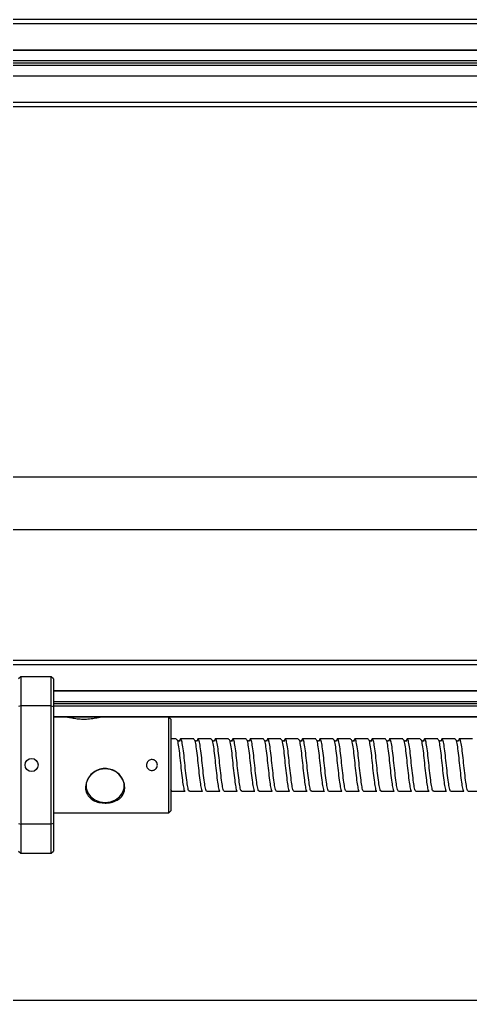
# Model space of a CAD drawing. Header units: millimetres. Extents: x -190 to 12889, y -227 to 3957.
# Drawn here: x 3368.8 to 3472.3, y 1956.6 to 2181.6 of the extents above; entities that cross this region are included whole.
import ezdxf

# ---------------------------------------------------------------- set-up
doc = ezdxf.new("R2010")
doc.units = ezdxf.units.MM
doc.header["$LTSCALE"] = 0.7
doc.layers.get('0').update_dxf_attribs({"color": 255})

msp = doc.modelspace()

# ---------------------------------------------------------------- linework, layer by layer
at = {"color": 7, "linetype": 'Continuous', "lineweight": 25}
for p, q in [((3626.9683, 2181.5755), (3226.9683, 2181.5755)), ((3626.9683, 2180.5755), (3226.9683, 2180.5755)), ((3626.9683, 2174.5755), (3226.9683, 2174.5755)), ((3626.9683, 2174.5148), (3226.9683, 2174.5148)), ((3626.9683, 2172.0951), (3226.9683, 2172.0951)), ((3626.9683, 2171.5755), (3226.9683, 2171.5755)), ((3626.9683, 2171.0558), (3226.9683, 2171.0558)), ((3626.9683, 2168.6361), (3226.9683, 2168.6361)), ((3626.9683, 2168.5755), (3226.9683, 2168.5755)), ((3626.9683, 2162.5755), (3226.9683, 2162.5755)), ((3598.9683, 2161.5755), (3254.9683, 2161.5755)), ((3629.9683, 2076.5755), (3223.9683, 2076.5755)), ((3223.9683, 2064.5755), (3629.9683, 2064.5755)), ((3626.9683, 2034.5755), (3226.9683, 2034.5755)), ((3626.9683, 2033.5755), (3226.9683, 2033.5755)), ((3369.0496, 2030.8255), (3368.5496, 2030.3255)), ((3376.0496, 2030.8255), (3369.0496, 2030.8255)), ((3369.0496, 2030.8255), (3369.0496, 2024.1792)), ((3376.5496, 2030.3255), (3376.0496, 2030.8255)), ((3376.0496, 2024.1792), (3376.0496, 2030.8255)), ((3376.5496, 2030.3255), (3376.5496, 2023.9849)), ((3626.9683, 2027.5755), (3376.5496, 2027.5755)), ((3626.9683, 2027.5148), (3376.5496, 2027.5148)), ((3626.9683, 2025.0951), (3376.5496, 2025.0951)), ((3369.0496, 2024.1792), (3368.5496, 2023.9849)), ((3369.0496, 2024.1792), (3369.0496, 1996.9717)), ((3376.0496, 2024.1792), (3369.0496, 2024.1792)), ((3376.0496, 1996.9717), (3376.0496, 2024.1792)), ((3376.0496, 2024.1792), (3376.5496, 2023.9849)), ((3626.9683, 2024.5755), (3376.5496, 2024.5755)), ((3626.9683, 2024.0558), (3376.5496, 2024.0558)), ((3376.5496, 2023.9849), (3376.5496, 1997.166)), ((3616.7683, 2021.6361), (3376.5496, 2021.6361)), ((3379.2297, 2021.5755), (3376.5496, 2021.5755)), ((3616.7683, 2021.5755), (3376.5496, 2021.5755)), ((3403.0496, 2021.5755), (3387.8958, 2021.5755)), ((3403.5496, 2021.0755), (3403.0496, 2021.5755)), ((3403.0496, 1999.5755), (3403.0496, 2021.5755)), ((3403.5496, 2021.0755), (3403.5496, 2000.0755)), ((3404.771, 2016.5755), (3403.5496, 2016.5755)), ((3408.771, 2016.5755), (3405.771, 2016.5755)), ((3412.771, 2016.5755), (3409.771, 2016.5755)), ((3416.771, 2016.5755), (3413.771, 2016.5755)), ((3420.771, 2016.5755), (3417.771, 2016.5755)), ((3424.771, 2016.5755), (3421.771, 2016.5755)), ((3428.771, 2016.5755), (3425.771, 2016.5755)), ((3432.771, 2016.5755), (3429.771, 2016.5755)), ((3436.771, 2016.5755), (3433.771, 2016.5755)), ((3440.771, 2016.5755), (3437.771, 2016.5755)), ((3444.771, 2016.5755), (3441.771, 2016.5755)), ((3448.771, 2016.5755), (3445.771, 2016.5755)), ((3452.771, 2016.5755), (3449.771, 2016.5755)), ((3456.771, 2016.5755), (3453.771, 2016.5755)), ((3460.771, 2016.5755), (3457.771, 2016.5755)), ((3464.771, 2016.5755), (3461.771, 2016.5755)), ((3468.771, 2016.5755), (3465.771, 2016.5755)), ((3472.771, 2016.5755), (3469.771, 2016.5755)), ((3384.0404, 2006.142), (3384.0404, 2005.8261)), ((3392.782, 2005.8954), (3392.8145, 2006.1191)), ((3392.8404, 2005.8261), (3392.8404, 2006.038)), ((3403.771, 2004.5755), (3406.771, 2004.5755)), ((3407.771, 2004.5755), (3410.771, 2004.5755)), ((3411.771, 2004.5755), (3414.771, 2004.5755)), ((3415.771, 2004.5755), (3418.771, 2004.5755)), ((3419.771, 2004.5755), (3422.771, 2004.5755)), ((3423.771, 2004.5755), (3426.771, 2004.5755)), ((3427.771, 2004.5755), (3430.771, 2004.5755)), ((3431.771, 2004.5755), (3434.771, 2004.5755)), ((3435.771, 2004.5755), (3438.771, 2004.5755)), ((3439.771, 2004.5755), (3442.771, 2004.5755)), ((3443.771, 2004.5755), (3446.771, 2004.5755)), ((3447.771, 2004.5755), (3450.771, 2004.5755)), ((3451.771, 2004.5755), (3454.771, 2004.5755)), ((3455.771, 2004.5755), (3458.771, 2004.5755)), ((3459.771, 2004.5755), (3462.771, 2004.5755)), ((3463.771, 2004.5755), (3466.771, 2004.5755)), ((3467.771, 2004.5755), (3470.771, 2004.5755)), ((3471.771, 2004.5755), (3474.771, 2004.5755)), ((3376.5496, 1999.5755), (3403.0496, 1999.5755)), ((3403.0496, 1999.5755), (3403.5496, 2000.0755)), ((3368.5496, 1997.166), (3369.0496, 1996.9717)), ((3369.0496, 1996.9717), (3369.0496, 1990.3255)), ((3376.0496, 1996.9717), (3369.0496, 1996.9717)), ((3376.5496, 1997.166), (3376.0496, 1996.9717)), ((3376.0496, 1990.3255), (3376.0496, 1996.9717)), ((3376.5496, 1997.166), (3376.5496, 1990.8255)), ((3368.5496, 1990.8255), (3369.0496, 1990.3255)), ((3369.0496, 1990.3255), (3376.0496, 1990.3255)), ((3376.0496, 1990.3255), (3376.5496, 1990.8255)), ((3629.9683, 1956.5755), (3223.9683, 1956.5755))]:
    msp.add_line(p, q, dxfattribs=at)
at = {"color": 7, "linetype": 'Continuous', "lineweight": 25, "flags": 128}
msp.add_lwpolyline([(3388.4404, 2001.954), (3389.6801, 2002.1108), (3390.8192, 2002.5687), (3391.7657, 2003.2904), (3392.4428, 2004.2176), (3392.7956, 2005.275), (3392.7956, 2006.3771), (3392.4428, 2007.4346), (3391.7657, 2008.3618), (3390.8192, 2009.0835), (3389.6801, 2009.5413), (3388.4404, 2009.6982), (3387.2008, 2009.5413), (3386.0616, 2009.0835), (3385.1151, 2008.3618), (3384.438, 2007.4346), (3384.0852, 2006.3771), (3384.0852, 2005.275), (3384.438, 2004.2176), (3385.1151, 2003.2904), (3386.0616, 2002.5687), (3387.2008, 2002.1108), (3388.4404, 2001.954)], dxfattribs=at)
at = {"color": 7, "linetype": 'Continuous', "lineweight": 25}
msp.add_circle((3371.5496, 2010.5755), 1.5, dxfattribs=at)
for points, knots in [([(3387.8958, 2021.5755), (3387.717, 2021.5559), (3387.3598, 2021.5167), (3386.2768, 2021.2855), (3384.9121, 2021.0766), (3383.3944, 2021.0055), (3381.958, 2021.108), (3380.7092, 2021.3079), (3379.7023, 2021.5252), (3379.3829, 2021.553), (3379.2297, 2021.5663)], [0, 0, 0, 0, 0.12801099, 0.25578215, 0.38843895, 0.5162301, 0.63411182, 0.75303625, 0.88153793, 1, 1, 1, 1]), ([(3404.771, 2016.505), (3404.8371, 2016.476), (3404.9851, 2016.411), (3405.2092, 2015.2381), (3405.4818, 2013.3783), (3405.7074, 2011.0544), (3405.9683, 2008.6755), (3406.2295, 2006.5654), (3406.4539, 2005.1375), (3406.6568, 2004.4852), (3406.7554, 2004.624), (3406.771, 2004.6459)], [0, 0, 0, 0, 0.10017454, 0.22424979, 0.35164197, 0.47390759, 0.60017454, 0.72644149, 0.84870711, 0.9760993, 1, 1, 1, 1]), ([(3405.4524, 2016.0878), (3405.4526, 2016.097), (3405.453, 2016.1153), (3405.3069, 2016.0616), (3405.1116, 2016.1017), (3405.1031, 2016.0931), (3405.0982, 2016.088)], [0, 0, 0, 0, 0.23535374, 0.46668956, 0.68530692, 1, 1, 1, 1]), ([(3407.771, 2004.6459), (3407.7554, 2004.624), (3407.6568, 2004.4852), (3407.4539, 2005.1375), (3407.2295, 2006.5655), (3406.9683, 2008.6751), (3406.7075, 2011.0559), (3406.4817, 2013.3729), (3406.2095, 2015.2591), (3405.9689, 2016.4145), (3405.7351, 2016.751), (3405.5699, 2016.2334), (3405.4916, 2015.988)], [0, 0, 0, 0, 0.02104219, 0.13319832, 0.24084102, 0.35200649, 0.46317197, 0.57081467, 0.6829708, 0.79220669, 0.90144259, 1, 1, 1, 1]), ([(3408.771, 2016.505), (3408.8371, 2016.476), (3408.9851, 2016.411), (3409.2092, 2015.2381), (3409.4818, 2013.3783), (3409.7074, 2011.0544), (3409.9683, 2008.6755), (3410.2295, 2006.5654), (3410.4539, 2005.1375), (3410.6568, 2004.4852), (3410.7554, 2004.624), (3410.771, 2004.6459)], [0, 0, 0, 0, 0.10017454, 0.22424979, 0.35164197, 0.47390759, 0.60017454, 0.72644149, 0.84870711, 0.9760993, 1, 1, 1, 1]), ([(3409.4524, 2016.0878), (3409.4526, 2016.097), (3409.453, 2016.1153), (3409.3069, 2016.0616), (3409.1116, 2016.1017), (3409.1031, 2016.0931), (3409.0982, 2016.088)], [0, 0, 0, 0, 0.23535374, 0.46668956, 0.68530692, 1, 1, 1, 1]), ([(3411.771, 2004.6459), (3411.7554, 2004.624), (3411.6568, 2004.4852), (3411.4539, 2005.1375), (3411.2295, 2006.5655), (3410.9683, 2008.6751), (3410.7075, 2011.0559), (3410.4817, 2013.3729), (3410.2095, 2015.2591), (3409.9689, 2016.4145), (3409.7351, 2016.751), (3409.5699, 2016.2334), (3409.4916, 2015.988)], [0, 0, 0, 0, 0.02104219, 0.13319832, 0.24084102, 0.35200649, 0.46317197, 0.57081467, 0.6829708, 0.79220669, 0.90144259, 1, 1, 1, 1]), ([(3412.771, 2016.505), (3412.8371, 2016.476), (3412.9851, 2016.411), (3413.2092, 2015.2381), (3413.4818, 2013.3783), (3413.7074, 2011.0544), (3413.9683, 2008.6755), (3414.2295, 2006.5654), (3414.4539, 2005.1375), (3414.6568, 2004.4852), (3414.7554, 2004.624), (3414.771, 2004.6459)], [0, 0, 0, 0, 0.100174543, 0.224249786, 0.351641974, 0.473907593, 0.600174543, 0.726441493, 0.848707112, 0.9760993, 1, 1, 1, 1]), ([(3413.4524, 2016.0878), (3413.4526, 2016.097), (3413.453, 2016.1153), (3413.3069, 2016.0616), (3413.1116, 2016.1017), (3413.1031, 2016.0931), (3413.0982, 2016.088)], [0, 0, 0, 0, 0.23535374, 0.46668956, 0.68530692, 1, 1, 1, 1]), ([(3415.771, 2004.6459), (3415.7554, 2004.624), (3415.6568, 2004.4852), (3415.4539, 2005.1375), (3415.2295, 2006.5655), (3414.9683, 2008.6751), (3414.7075, 2011.0559), (3414.4817, 2013.3729), (3414.2095, 2015.2591), (3413.9689, 2016.4145), (3413.7351, 2016.751), (3413.5699, 2016.2334), (3413.4916, 2015.988)], [0, 0, 0, 0, 0.02104219, 0.13319832, 0.24084102, 0.35200649, 0.46317197, 0.57081467, 0.6829708, 0.79220669, 0.90144259, 1, 1, 1, 1]), ([(3416.771, 2016.505), (3416.8371, 2016.476), (3416.9851, 2016.411), (3417.2092, 2015.2381), (3417.4818, 2013.3783), (3417.7074, 2011.0544), (3417.9683, 2008.6755), (3418.2295, 2006.5654), (3418.4539, 2005.1375), (3418.6568, 2004.4852), (3418.7554, 2004.624), (3418.771, 2004.6459)], [0, 0, 0, 0, 0.10017454, 0.22424979, 0.35164197, 0.47390759, 0.60017454, 0.72644149, 0.84870711, 0.9760993, 1, 1, 1, 1]), ([(3417.4524, 2016.0878), (3417.4526, 2016.097), (3417.453, 2016.1153), (3417.3069, 2016.0616), (3417.1116, 2016.1017), (3417.1031, 2016.0931), (3417.0982, 2016.088)], [0, 0, 0, 0, 0.23535374, 0.46668956, 0.68530692, 1, 1, 1, 1]), ([(3419.771, 2004.6459), (3419.7554, 2004.624), (3419.6568, 2004.4852), (3419.4539, 2005.1375), (3419.2295, 2006.5655), (3418.9683, 2008.6751), (3418.7075, 2011.0559), (3418.4817, 2013.3729), (3418.2095, 2015.2591), (3417.9689, 2016.4145), (3417.7351, 2016.751), (3417.5699, 2016.2334), (3417.4916, 2015.988)], [0, 0, 0, 0, 0.02104219, 0.13319832, 0.24084102, 0.35200649, 0.46317197, 0.57081467, 0.6829708, 0.79220669, 0.90144259, 1, 1, 1, 1]), ([(3420.771, 2016.505), (3420.8371, 2016.476), (3420.9851, 2016.411), (3421.2092, 2015.2381), (3421.4818, 2013.3783), (3421.7074, 2011.0544), (3421.9683, 2008.6755), (3422.2295, 2006.5654), (3422.4539, 2005.1375), (3422.6568, 2004.4852), (3422.7554, 2004.624), (3422.771, 2004.6459)], [0, 0, 0, 0, 0.100174543, 0.224249786, 0.351641974, 0.473907593, 0.600174543, 0.726441493, 0.848707112, 0.9760993, 1, 1, 1, 1]), ([(3421.4524, 2016.0878), (3421.4526, 2016.097), (3421.453, 2016.1153), (3421.3069, 2016.0616), (3421.1116, 2016.1017), (3421.1031, 2016.0931), (3421.0982, 2016.088)], [0, 0, 0, 0, 0.235353739, 0.466689555, 0.68530692, 1, 1, 1, 1]), ([(3423.771, 2004.6459), (3423.7554, 2004.624), (3423.6568, 2004.4852), (3423.4539, 2005.1375), (3423.2295, 2006.5655), (3422.9683, 2008.6751), (3422.7075, 2011.0559), (3422.4817, 2013.3729), (3422.2095, 2015.2591), (3421.9689, 2016.4145), (3421.7351, 2016.751), (3421.5699, 2016.2334), (3421.4916, 2015.988)], [0, 0, 0, 0, 0.02104219, 0.13319832, 0.24084102, 0.35200649, 0.46317197, 0.57081467, 0.6829708, 0.79220669, 0.90144259, 1, 1, 1, 1]), ([(3424.771, 2016.505), (3424.8371, 2016.476), (3424.9851, 2016.411), (3425.2092, 2015.2381), (3425.4818, 2013.3783), (3425.7074, 2011.0544), (3425.9683, 2008.6755), (3426.2295, 2006.5654), (3426.4539, 2005.1375), (3426.6568, 2004.4852), (3426.7554, 2004.624), (3426.771, 2004.6459)], [0, 0, 0, 0, 0.10017454, 0.22424979, 0.35164197, 0.47390759, 0.60017454, 0.72644149, 0.84870711, 0.9760993, 1, 1, 1, 1]), ([(3425.4524, 2016.0878), (3425.4526, 2016.097), (3425.453, 2016.1153), (3425.3069, 2016.0616), (3425.1116, 2016.1017), (3425.1031, 2016.0931), (3425.0982, 2016.088)], [0, 0, 0, 0, 0.235353739, 0.466689555, 0.68530692, 1, 1, 1, 1]), ([(3427.771, 2004.6459), (3427.7554, 2004.624), (3427.6568, 2004.4852), (3427.4539, 2005.1375), (3427.2295, 2006.5655), (3426.9683, 2008.6751), (3426.7075, 2011.0559), (3426.4817, 2013.3729), (3426.2095, 2015.2591), (3425.9689, 2016.4145), (3425.7351, 2016.751), (3425.5699, 2016.2334), (3425.4916, 2015.988)], [0, 0, 0, 0, 0.02104219, 0.13319832, 0.24084102, 0.35200649, 0.46317197, 0.57081467, 0.6829708, 0.79220669, 0.90144259, 1, 1, 1, 1]), ([(3428.771, 2016.505), (3428.8371, 2016.476), (3428.9851, 2016.411), (3429.2092, 2015.2381), (3429.4818, 2013.3783), (3429.7074, 2011.0544), (3429.9683, 2008.6755), (3430.2295, 2006.5654), (3430.4539, 2005.1375), (3430.6568, 2004.4852), (3430.7554, 2004.624), (3430.771, 2004.6459)], [0, 0, 0, 0, 0.10017454, 0.22424979, 0.35164197, 0.47390759, 0.60017454, 0.72644149, 0.84870711, 0.9760993, 1, 1, 1, 1]), ([(3429.4524, 2016.0878), (3429.4526, 2016.097), (3429.453, 2016.1153), (3429.3069, 2016.0616), (3429.1116, 2016.1017), (3429.1031, 2016.0931), (3429.0982, 2016.088)], [0, 0, 0, 0, 0.23535374, 0.46668956, 0.68530692, 1, 1, 1, 1]), ([(3431.771, 2004.6459), (3431.7554, 2004.624), (3431.6568, 2004.4852), (3431.4539, 2005.1375), (3431.2295, 2006.5655), (3430.9683, 2008.6751), (3430.7075, 2011.0559), (3430.4817, 2013.3729), (3430.2095, 2015.2591), (3429.9689, 2016.4145), (3429.7351, 2016.751), (3429.5699, 2016.2334), (3429.4916, 2015.988)], [0, 0, 0, 0, 0.02104219, 0.13319832, 0.24084102, 0.35200649, 0.46317197, 0.57081467, 0.6829708, 0.79220669, 0.90144259, 1, 1, 1, 1]), ([(3432.771, 2016.505), (3432.8371, 2016.476), (3432.9851, 2016.411), (3433.2092, 2015.2381), (3433.4818, 2013.3783), (3433.7074, 2011.0544), (3433.9683, 2008.6755), (3434.2295, 2006.5654), (3434.4539, 2005.1375), (3434.6568, 2004.4852), (3434.7554, 2004.624), (3434.771, 2004.6459)], [0, 0, 0, 0, 0.10017454, 0.22424979, 0.35164197, 0.47390759, 0.60017454, 0.72644149, 0.84870711, 0.9760993, 1, 1, 1, 1]), ([(3433.4524, 2016.0878), (3433.4526, 2016.097), (3433.453, 2016.1153), (3433.3069, 2016.0616), (3433.1116, 2016.1017), (3433.1031, 2016.0931), (3433.0982, 2016.088)], [0, 0, 0, 0, 0.23535374, 0.46668956, 0.68530692, 1, 1, 1, 1]), ([(3435.771, 2004.6459), (3435.7554, 2004.624), (3435.6568, 2004.4852), (3435.4539, 2005.1375), (3435.2295, 2006.5655), (3434.9683, 2008.6751), (3434.7075, 2011.0559), (3434.4817, 2013.3729), (3434.2095, 2015.2591), (3433.9689, 2016.4145), (3433.7351, 2016.751), (3433.5699, 2016.2334), (3433.4916, 2015.988)], [0, 0, 0, 0, 0.02104219, 0.13319832, 0.24084102, 0.35200649, 0.46317197, 0.57081467, 0.6829708, 0.79220669, 0.90144259, 1, 1, 1, 1]), ([(3436.771, 2016.505), (3436.8371, 2016.476), (3436.9851, 2016.411), (3437.2092, 2015.2381), (3437.4818, 2013.3783), (3437.7074, 2011.0544), (3437.9683, 2008.6755), (3438.2295, 2006.5654), (3438.4539, 2005.1375), (3438.6568, 2004.4852), (3438.7554, 2004.624), (3438.771, 2004.6459)], [0, 0, 0, 0, 0.10017454, 0.22424979, 0.35164197, 0.47390759, 0.60017454, 0.72644149, 0.84870711, 0.9760993, 1, 1, 1, 1]), ([(3437.4524, 2016.0878), (3437.4526, 2016.097), (3437.453, 2016.1153), (3437.3069, 2016.0616), (3437.1116, 2016.1017), (3437.1031, 2016.0931), (3437.0982, 2016.088)], [0, 0, 0, 0, 0.23535374, 0.46668956, 0.68530692, 1, 1, 1, 1]), ([(3439.771, 2004.6459), (3439.7554, 2004.624), (3439.6568, 2004.4852), (3439.4539, 2005.1375), (3439.2295, 2006.5655), (3438.9683, 2008.6751), (3438.7075, 2011.0559), (3438.4817, 2013.3729), (3438.2095, 2015.2591), (3437.9689, 2016.4145), (3437.7351, 2016.751), (3437.5699, 2016.2334), (3437.4916, 2015.988)], [0, 0, 0, 0, 0.02104219, 0.13319832, 0.24084102, 0.35200649, 0.46317197, 0.57081467, 0.6829708, 0.79220669, 0.90144259, 1, 1, 1, 1]), ([(3440.771, 2016.505), (3440.8371, 2016.476), (3440.9851, 2016.411), (3441.2092, 2015.2381), (3441.4818, 2013.3783), (3441.7074, 2011.0544), (3441.9683, 2008.6755), (3442.2295, 2006.5654), (3442.4539, 2005.1375), (3442.6568, 2004.4852), (3442.7554, 2004.624), (3442.771, 2004.6459)], [0, 0, 0, 0, 0.10017454, 0.22424979, 0.35164197, 0.47390759, 0.60017454, 0.72644149, 0.84870711, 0.9760993, 1, 1, 1, 1]), ([(3441.4524, 2016.0878), (3441.4526, 2016.097), (3441.453, 2016.1153), (3441.3069, 2016.0616), (3441.1116, 2016.1017), (3441.1031, 2016.0931), (3441.0982, 2016.088)], [0, 0, 0, 0, 0.23535374, 0.46668956, 0.68530692, 1, 1, 1, 1]), ([(3443.771, 2004.6459), (3443.7554, 2004.624), (3443.6568, 2004.4852), (3443.4539, 2005.1375), (3443.2295, 2006.5655), (3442.9683, 2008.6751), (3442.7075, 2011.0559), (3442.4817, 2013.3729), (3442.2095, 2015.2591), (3441.9689, 2016.4145), (3441.7351, 2016.751), (3441.5699, 2016.2334), (3441.4916, 2015.988)], [0, 0, 0, 0, 0.02104219, 0.13319832, 0.24084102, 0.35200649, 0.46317197, 0.57081467, 0.6829708, 0.79220669, 0.90144259, 1, 1, 1, 1]), ([(3444.771, 2016.505), (3444.8371, 2016.476), (3444.9851, 2016.411), (3445.2092, 2015.2381), (3445.4818, 2013.3783), (3445.7074, 2011.0544), (3445.9683, 2008.6755), (3446.2295, 2006.5654), (3446.4539, 2005.1375), (3446.6568, 2004.4852), (3446.7554, 2004.624), (3446.771, 2004.6459)], [0, 0, 0, 0, 0.10017454, 0.22424979, 0.35164197, 0.47390759, 0.60017454, 0.72644149, 0.84870711, 0.9760993, 1, 1, 1, 1]), ([(3445.4524, 2016.0878), (3445.4526, 2016.097), (3445.453, 2016.1153), (3445.3069, 2016.0616), (3445.1116, 2016.1017), (3445.1031, 2016.0931), (3445.0982, 2016.088)], [0, 0, 0, 0, 0.23535374, 0.46668956, 0.68530692, 1, 1, 1, 1]), ([(3447.771, 2004.6459), (3447.7554, 2004.624), (3447.6568, 2004.4852), (3447.4539, 2005.1375), (3447.2295, 2006.5655), (3446.9683, 2008.6751), (3446.7075, 2011.0559), (3446.4817, 2013.3729), (3446.2095, 2015.2591), (3445.9689, 2016.4145), (3445.7351, 2016.751), (3445.5699, 2016.2334), (3445.4916, 2015.988)], [0, 0, 0, 0, 0.021042186, 0.13319832, 0.24084102, 0.352006493, 0.463171967, 0.570814667, 0.682970801, 0.792206695, 0.901442589, 1, 1, 1, 1]), ([(3448.771, 2016.505), (3448.8371, 2016.476), (3448.9851, 2016.411), (3449.2092, 2015.2381), (3449.4818, 2013.3783), (3449.7074, 2011.0544), (3449.9683, 2008.6755), (3450.2295, 2006.5654), (3450.4539, 2005.1375), (3450.6568, 2004.4852), (3450.7554, 2004.624), (3450.771, 2004.6459)], [0, 0, 0, 0, 0.10017454, 0.22424979, 0.35164197, 0.47390759, 0.60017454, 0.72644149, 0.84870711, 0.9760993, 1, 1, 1, 1]), ([(3449.4524, 2016.0878), (3449.4526, 2016.097), (3449.453, 2016.1153), (3449.3069, 2016.0616), (3449.1116, 2016.1017), (3449.1031, 2016.0931), (3449.0982, 2016.088)], [0, 0, 0, 0, 0.23535374, 0.46668956, 0.68530692, 1, 1, 1, 1]), ([(3451.771, 2004.6459), (3451.7554, 2004.624), (3451.6568, 2004.4852), (3451.4539, 2005.1375), (3451.2295, 2006.5655), (3450.9683, 2008.6751), (3450.7075, 2011.0559), (3450.4817, 2013.3729), (3450.2095, 2015.2591), (3449.9689, 2016.4145), (3449.7351, 2016.751), (3449.5699, 2016.2334), (3449.4916, 2015.988)], [0, 0, 0, 0, 0.02104219, 0.13319832, 0.24084102, 0.35200649, 0.46317197, 0.57081467, 0.6829708, 0.79220669, 0.90144259, 1, 1, 1, 1]), ([(3452.771, 2016.505), (3452.8371, 2016.476), (3452.9851, 2016.411), (3453.2092, 2015.2381), (3453.4818, 2013.3783), (3453.7074, 2011.0544), (3453.9683, 2008.6755), (3454.2295, 2006.5654), (3454.4539, 2005.1375), (3454.6568, 2004.4852), (3454.7554, 2004.624), (3454.771, 2004.6459)], [0, 0, 0, 0, 0.10017454, 0.22424979, 0.35164197, 0.47390759, 0.60017454, 0.72644149, 0.84870711, 0.9760993, 1, 1, 1, 1]), ([(3453.4524, 2016.0878), (3453.4526, 2016.097), (3453.453, 2016.1153), (3453.3069, 2016.0616), (3453.1116, 2016.1017), (3453.1031, 2016.0931), (3453.0982, 2016.088)], [0, 0, 0, 0, 0.23535374, 0.46668956, 0.68530692, 1, 1, 1, 1]), ([(3455.771, 2004.6459), (3455.7554, 2004.624), (3455.6568, 2004.4852), (3455.4539, 2005.1375), (3455.2295, 2006.5655), (3454.9683, 2008.6751), (3454.7075, 2011.0559), (3454.4817, 2013.3729), (3454.2095, 2015.2591), (3453.9689, 2016.4145), (3453.7351, 2016.751), (3453.5699, 2016.2334), (3453.4916, 2015.988)], [0, 0, 0, 0, 0.021042186, 0.13319832, 0.24084102, 0.352006493, 0.463171967, 0.570814667, 0.682970801, 0.792206695, 0.901442589, 1, 1, 1, 1]), ([(3456.771, 2016.505), (3456.8371, 2016.476), (3456.9851, 2016.411), (3457.2092, 2015.2381), (3457.4818, 2013.3783), (3457.7074, 2011.0544), (3457.9683, 2008.6755), (3458.2295, 2006.5654), (3458.4539, 2005.1375), (3458.6568, 2004.4852), (3458.7554, 2004.624), (3458.771, 2004.6459)], [0, 0, 0, 0, 0.10017454, 0.22424979, 0.35164197, 0.47390759, 0.60017454, 0.72644149, 0.84870711, 0.9760993, 1, 1, 1, 1]), ([(3457.4524, 2016.0878), (3457.4526, 2016.097), (3457.453, 2016.1153), (3457.3069, 2016.0616), (3457.1116, 2016.1017), (3457.1031, 2016.0931), (3457.0982, 2016.088)], [0, 0, 0, 0, 0.235353739, 0.466689555, 0.68530692, 1, 1, 1, 1]), ([(3459.771, 2004.6459), (3459.7554, 2004.624), (3459.6568, 2004.4852), (3459.4539, 2005.1375), (3459.2295, 2006.5655), (3458.9683, 2008.6751), (3458.7075, 2011.0559), (3458.4817, 2013.3729), (3458.2095, 2015.2591), (3457.9689, 2016.4145), (3457.7351, 2016.751), (3457.5699, 2016.2334), (3457.4916, 2015.988)], [0, 0, 0, 0, 0.02104219, 0.13319832, 0.24084102, 0.35200649, 0.46317197, 0.57081467, 0.6829708, 0.79220669, 0.90144259, 1, 1, 1, 1]), ([(3460.771, 2016.505), (3460.8371, 2016.476), (3460.9851, 2016.411), (3461.2092, 2015.2381), (3461.4818, 2013.3783), (3461.7074, 2011.0544), (3461.9683, 2008.6755), (3462.2295, 2006.5654), (3462.4539, 2005.1375), (3462.6568, 2004.4852), (3462.7554, 2004.624), (3462.771, 2004.6459)], [0, 0, 0, 0, 0.10017454, 0.22424979, 0.35164197, 0.47390759, 0.60017454, 0.72644149, 0.84870711, 0.9760993, 1, 1, 1, 1]), ([(3461.4524, 2016.0878), (3461.4526, 2016.097), (3461.453, 2016.1153), (3461.3069, 2016.0616), (3461.1116, 2016.1017), (3461.1031, 2016.0931), (3461.0982, 2016.088)], [0, 0, 0, 0, 0.23535374, 0.46668956, 0.68530692, 1, 1, 1, 1]), ([(3463.771, 2004.6459), (3463.7554, 2004.624), (3463.6568, 2004.4852), (3463.4539, 2005.1375), (3463.2295, 2006.5655), (3462.9683, 2008.6751), (3462.7075, 2011.0559), (3462.4817, 2013.3729), (3462.2095, 2015.2591), (3461.9689, 2016.4145), (3461.7351, 2016.751), (3461.5699, 2016.2334), (3461.4916, 2015.988)], [0, 0, 0, 0, 0.021042186, 0.13319832, 0.24084102, 0.352006493, 0.463171967, 0.570814667, 0.682970801, 0.792206695, 0.901442589, 1, 1, 1, 1]), ([(3464.771, 2016.505), (3464.8371, 2016.476), (3464.9851, 2016.411), (3465.2092, 2015.2381), (3465.4818, 2013.3783), (3465.7074, 2011.0544), (3465.9683, 2008.6755), (3466.2295, 2006.5654), (3466.4539, 2005.1375), (3466.6568, 2004.4852), (3466.7554, 2004.624), (3466.771, 2004.6459)], [0, 0, 0, 0, 0.10017454, 0.22424979, 0.35164197, 0.47390759, 0.60017454, 0.72644149, 0.84870711, 0.9760993, 1, 1, 1, 1]), ([(3465.4524, 2016.0878), (3465.4526, 2016.097), (3465.453, 2016.1153), (3465.3069, 2016.0616), (3465.1116, 2016.1017), (3465.1031, 2016.0931), (3465.0982, 2016.088)], [0, 0, 0, 0, 0.23535374, 0.46668956, 0.68530692, 1, 1, 1, 1]), ([(3467.771, 2004.6459), (3467.7554, 2004.624), (3467.6568, 2004.4852), (3467.4539, 2005.1375), (3467.2295, 2006.5655), (3466.9683, 2008.6751), (3466.7075, 2011.0559), (3466.4817, 2013.3729), (3466.2095, 2015.2591), (3465.9689, 2016.4145), (3465.7351, 2016.751), (3465.5699, 2016.2334), (3465.4916, 2015.988)], [0, 0, 0, 0, 0.021042186, 0.13319832, 0.24084102, 0.352006493, 0.463171967, 0.570814667, 0.682970801, 0.792206695, 0.901442589, 1, 1, 1, 1]), ([(3468.771, 2016.505), (3468.8371, 2016.476), (3468.9851, 2016.411), (3469.2092, 2015.2381), (3469.4818, 2013.3783), (3469.7074, 2011.0544), (3469.9683, 2008.6755), (3470.2295, 2006.5654), (3470.4539, 2005.1375), (3470.6568, 2004.4852), (3470.7554, 2004.624), (3470.771, 2004.6459)], [0, 0, 0, 0, 0.10017454, 0.22424979, 0.35164197, 0.47390759, 0.60017454, 0.72644149, 0.84870711, 0.9760993, 1, 1, 1, 1]), ([(3469.4524, 2016.0878), (3469.4526, 2016.097), (3469.453, 2016.1153), (3469.3069, 2016.0616), (3469.1116, 2016.1017), (3469.1031, 2016.0931), (3469.0982, 2016.088)], [0, 0, 0, 0, 0.23535374, 0.46668956, 0.68530692, 1, 1, 1, 1]), ([(3471.771, 2004.6459), (3471.7554, 2004.624), (3471.6568, 2004.4852), (3471.4539, 2005.1375), (3471.2295, 2006.5655), (3470.9683, 2008.6751), (3470.7075, 2011.0559), (3470.4817, 2013.3729), (3470.2095, 2015.2591), (3469.9689, 2016.4145), (3469.7351, 2016.751), (3469.5699, 2016.2334), (3469.4916, 2015.988)], [0, 0, 0, 0, 0.02104219, 0.13319832, 0.24084102, 0.35200649, 0.46317197, 0.57081467, 0.6829708, 0.79220669, 0.90144259, 1, 1, 1, 1]), ([(3399.1721, 2009.3255), (3399.0321, 2009.3392), (3398.752, 2009.3666), (3398.3789, 2009.5806), (3398.094, 2009.8963), (3397.9301, 2010.292), (3397.9064, 2010.7184), (3398.0244, 2011.1277), (3398.2705, 2011.4752), (3398.6185, 2011.7229), (3399.0295, 2011.8414), (3399.4556, 2011.8172), (3399.8489, 2011.6544), (3400.1672, 2011.3709), (3400.3744, 2010.997), (3400.446, 2010.5754), (3400.3745, 2010.1553), (3400.1689, 2009.7821), (3399.8513, 2009.499), (3399.4996, 2009.3473), (3399.2656, 2009.3317), (3399.1721, 2009.3255)], [0, 0, 0, 0, 0.05345222, 0.10689605, 0.16055727, 0.21436219, 0.267932, 0.32125699, 0.37470444, 0.4284528, 0.48221463, 0.5356762, 0.58899376, 0.64254661, 0.69634785, 0.75002426, 0.80339955, 0.85676457, 0.91042408, 0.96422964, 1, 1, 1, 1]), ([(3388.4404, 2001.8482), (3387.9586, 2001.8783), (3386.9959, 2001.9382), (3385.6995, 2002.4206), (3384.6566, 2003.2037), (3384.0097, 2004.3152), (3383.8721, 2005.624), (3384.2141, 2006.9447), (3384.9725, 2008.1682), (3386.1198, 2009.1778), (3387.5612, 2009.771), (3389.0717, 2009.8049), (3390.4541, 2009.3385), (3391.6445, 2008.4598), (3392.5436, 2007.2366), (3392.9899, 2005.8485), (3392.9229, 2004.5427), (3392.4073, 2003.447), (3391.4865, 2002.5895), (3390.2017, 2002.0228), (3389.0981, 2001.8549), (3388.5114, 2001.8489), (3388.4404, 2001.8482)], [0, 0, 0, 0, 0.05056267, 0.10101707, 0.15421109, 0.20957527, 0.26212539, 0.31161187, 0.36187784, 0.41558184, 0.47088517, 0.52267015, 0.57134584, 0.62207208, 0.67673611, 0.73142193, 0.78239795, 0.83170719, 0.88324612, 0.93813975, 0.99251619, 1, 1, 1, 1]), ([(3403.771, 2004.6459), (3403.7554, 2004.6216), (3403.685, 2004.5123), (3403.6089, 2004.798), (3403.5496, 2005.0205)], [0, 0, 0, 0, 0.22151649, 1, 1, 1, 1])]:
    msp.add_open_spline(points, degree=3, knots=knots, dxfattribs=at)

doc.saveas('drawing.dxf')
